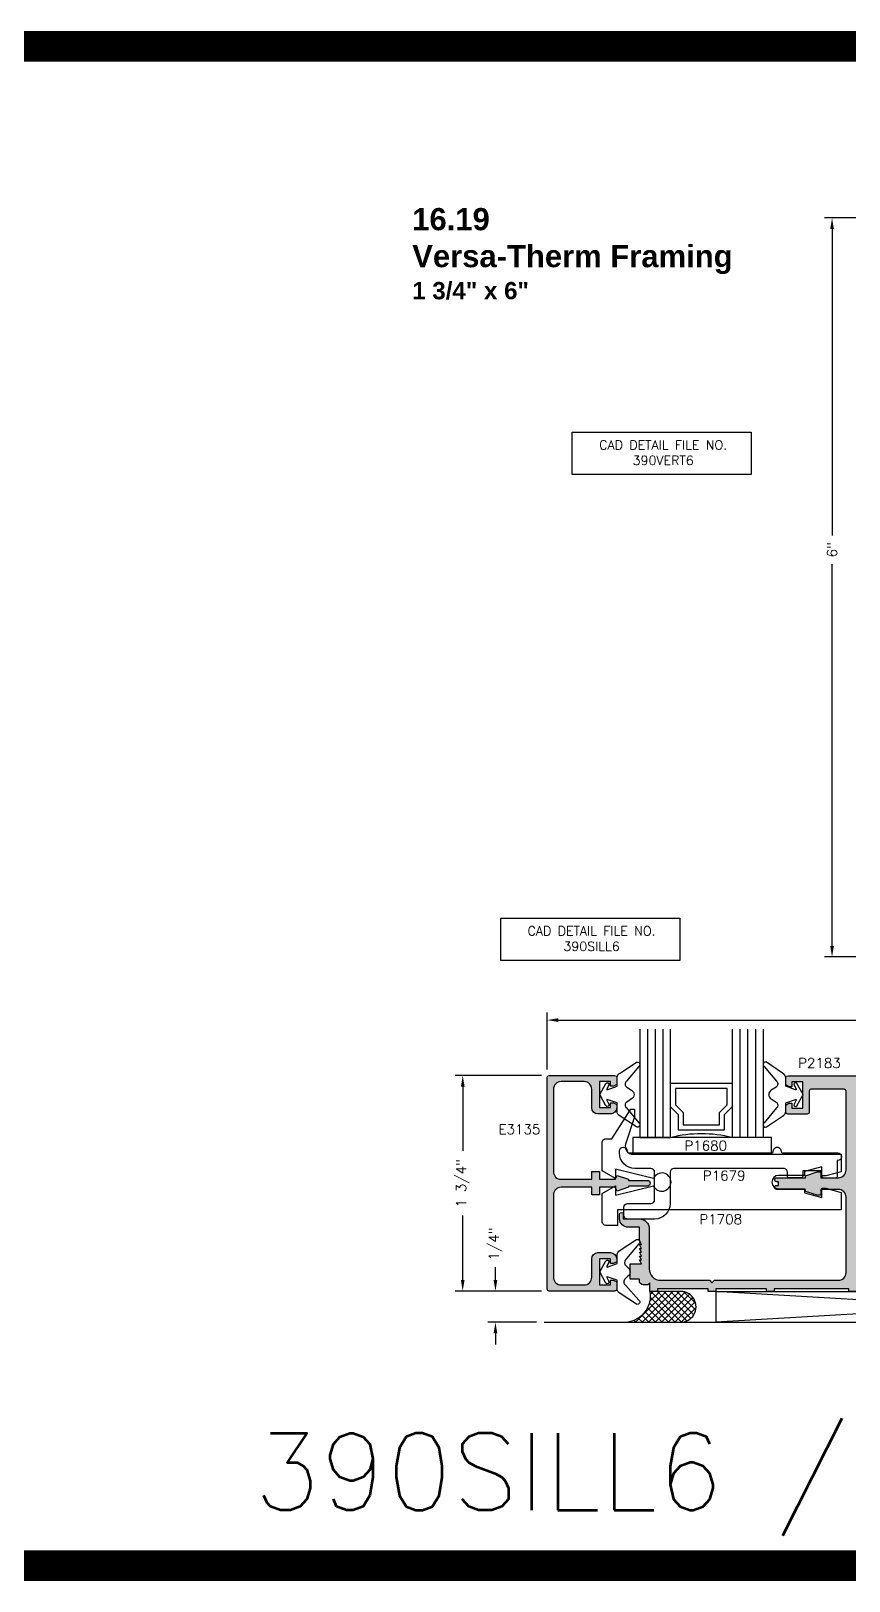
# Model space of a CAD drawing. Extents: x 0 to 139, y 0 to 39.
# Drawn here: x 83.59 to 90.22, y 14.5 to 27.08 of the extents above; entities that cross this region are included whole.
import ezdxf

# ---------------------------------------------------------------- set-up
doc = ezdxf.new("R2010")
doc.units = 0
doc.header["$MEASUREMENT"] = 0
doc.layers.get('DEFPOINTS').update_dxf_attribs({"linetype": 'CONTINUOUS'})
for name, color, linetype in [('R-ANNO-DIMS', 3, 'CONTINUOUS'), ('R-ANNO-TEXT', 6, 'CONTINUOUS'), ('R-DET1', 4, 'CONTINUOUS'), ('R-DET2', 2, 'CONTINUOUS'), ('R-DET3', 5, 'CONTINUOUS'), ('R-OTLN', 1, 'CONTINUOUS'), ('R-PAT1', 5, 'CONTINUOUS'), ('TITLE', 7, 'CONTINUOUS')]:
    doc.layers.add(name, color=color, linetype=linetype)
doc.styles.get("Standard").update_dxf_attribs({"font": 'simplex'})
doc.dimstyles.new('1X', dxfattribs={"dimtxt": 0.08, "dimasz": 0.09, "dimexe": 0.0625, "dimexo": 0.0625, "dimgap": 0.0625, "dimtad": 0, "dimdec": 5, "dimzin": 4, "dimtxsty": 'STANDARD', "dimcen": 0, "dimazin": 3, "dimtfac": 1, "dimtdec": 5, "dimtofl": 0, "dimtmove": 0, "dimatfit": 3, "dimtolj": 1, "dimtzin": 0})

# ---------------------------------------------------------------- blocks, each defined once
blk = doc.blocks.new('*D62')
at = {"layer": 'DEFPOINTS', "color": 0}
for p in [(93.76984885118493, 19.0561144800116), (87.77239611304392, 18.59182316405669), (93.76984885118493, 18.60423208819073)]:
    blk.add_point(p, dxfattribs=at)
at = {"layer": 'R-ANNO-DIMS', "color": 0}
for p, q in [((87.77239611304392, 18.65432316405669), (87.77239611304392, 19.1186144800116)), ((87.86239611304393, 19.0561144800116), (90.64803327549987, 19.0561144800116)), ((93.67984885118493, 19.0561144800116), (90.87969994216652, 19.0561144800116)), ((93.76984885118493, 18.66673208819073), (93.76984885118493, 19.1186144800116))]:
    blk.add_line(p, q, dxfattribs=at)
for points in [[(87.86239611304393, 19.0711144800116), (87.86239611304393, 19.0411144800116), (87.77239611304392, 19.0561144800116)], [(93.67984885118493, 19.0711144800116), (93.67984885118493, 19.0411144800116), (93.76984885118493, 19.0561144800116)]]:
    blk.add_solid(points, dxfattribs=at)
at = {"layer": 'R-ANNO-DIMS', "color": 0, "insert": (90.7638666088332, 19.0561144800116), "char_height": 0.08, "attachment_point": 5}
blk.add_mtext('\\A1;6"', dxfattribs=at)
blk = doc.blocks.new('*D63')
at = {"layer": 'DEFPOINTS', "color": 0}
for p in [(87.78739611304393, 16.85682316405669), (87.3520947356268, 16.60427684413499), (87.74645102171893, 16.60427684413499)]:
    blk.add_point(p, dxfattribs=at)
at = {"layer": 'R-ANNO-DIMS', "color": 0}
for p, q in [((87.3520947356268, 16.94682316405668), (87.3520947356268, 17.05060887834239)), ((87.72489611304393, 16.85682316405669), (87.2895947356268, 16.85682316405669)), ((87.68395102171893, 16.60427684413499), (87.2895947356268, 16.60427684413499)), ((87.3520947356268, 16.51427684413499), (87.3520947356268, 16.42427684413499))]:
    blk.add_line(p, q, dxfattribs=at)
for points in [[(87.3370947356268, 16.94682316405668), (87.36709473562681, 16.94682316405668), (87.3520947356268, 16.85682316405669)], [(87.3370947356268, 16.51427684413499), (87.36709473562681, 16.51427684413499), (87.3520947356268, 16.60427684413499)]]:
    blk.add_solid(points, dxfattribs=at)
at = {"layer": 'R-ANNO-DIMS', "color": 0, "insert": (87.3520947356268, 17.23882316405669), "char_height": 0.08, "attachment_point": 5, "rotation": 90}
blk.add_mtext('\\A1;1/4"', dxfattribs=at)
blk = doc.blocks.new('*D64')
at = {"layer": 'DEFPOINTS', "color": 0}
for p in [(87.78739611304393, 18.60682316405668), (87.08679261969776, 16.85682316405668), (87.78739611304395, 16.85682316405668)]:
    blk.add_point(p, dxfattribs=at)
at = {"layer": 'R-ANNO-DIMS', "color": 0}
for p, q in [((87.72489611304393, 18.60682316405668), (87.02429261969776, 18.60682316405668)), ((87.08679261969776, 18.51682316405668), (87.08679261969776, 17.99432316405668)), ((87.08679261969776, 16.94682316405668), (87.08679261969776, 17.46932316405668)), ((87.72489611304395, 16.85682316405668), (87.02429261969776, 16.85682316405668))]:
    blk.add_line(p, q, dxfattribs=at)
for points in [[(87.07179261969776, 18.51682316405668), (87.10179261969776, 18.51682316405668), (87.08679261969776, 18.60682316405668)], [(87.07179261969776, 16.94682316405668), (87.10179261969776, 16.94682316405668), (87.08679261969776, 16.85682316405668)]]:
    blk.add_solid(points, dxfattribs=at)
at = {"layer": 'R-ANNO-DIMS', "color": 0, "insert": (87.08679261969776, 17.73182316405669), "char_height": 0.08, "attachment_point": 5, "rotation": 90}
blk.add_mtext('\\A1;1 3/4"', dxfattribs=at)
blk = doc.blocks.new('*D60')
at = {"layer": 'DEFPOINTS', "color": 0}
for p in [(90.47708322430685, 25.56582290158072), (90.08248939795602, 19.56836825609071), (90.47708322430685, 19.56836825609071)]:
    blk.add_point(p, dxfattribs=at)
at = {"layer": 'R-ANNO-DIMS', "color": 0}
for p, q in [((90.41458322430685, 25.56582290158072), (90.01998939795602, 25.56582290158072)), ((90.08248939795602, 25.47582290158072), (90.08248939795602, 22.98839678358308)), ((90.08248939795602, 19.65836825609071), (90.08248939795602, 22.75673011691641)), ((90.41458322430685, 19.56836825609071), (90.01998939795602, 19.56836825609071))]:
    blk.add_line(p, q, dxfattribs=at)
for points in [[(90.06748939795602, 25.47582290158072), (90.09748939795602, 25.47582290158072), (90.08248939795602, 25.56582290158072)], [(90.06748939795602, 19.65836825609071), (90.09748939795602, 19.65836825609071), (90.08248939795602, 19.56836825609071)]]:
    blk.add_solid(points, dxfattribs=at)
at = {"layer": 'R-ANNO-DIMS', "color": 0, "insert": (90.08248939795602, 22.87256345024976), "char_height": 0.08, "attachment_point": 5, "rotation": 90}
blk.add_mtext('\\A1;6"', dxfattribs=at)

msp = doc.modelspace()

# ---------------------------------------------------------------- hatches: boundary and pattern name
at = {"layer": 'R-PAT1'}
h = msp.add_hatch(dxfattribs=at)
h.set_pattern_fill('DOTS', color=256, scale=0.3, style=0)
h.set_pattern_definition([(0, (86.11878769072355, 15.41254877452055), (0.009375, 0.01875), [0, -0.01875])])
edge = h.paths.add_edge_path()
edge.add_arc((88.07142821421125, 18.49485526522401), 0.06196790714734373, 359.9703191285352, 450.0296808714681)
edge.add_line((88.07139611304393, 18.55682316405669), (87.88439611304393, 18.55682316405669))
edge.add_arc((87.88453517554393, 18.49468410155668), 0.0621392181054644, 90.12822338664772, 179.8717766133424)
edge.add_line((87.82239611304392, 18.49482316405669), (87.82239611304392, 17.82582316405669))
edge.add_arc((87.88436401187661, 17.82579106288938), 0.06196790714735794, 179.9703191285451, 270.0296808714681)
edge.add_line((87.88439611304393, 17.76382316405669), (88.13339611304393, 17.76382316405669))
edge.add_line((88.13339611304393, 17.76382316405669), (88.13339611304393, 17.82632316405669))
edge.add_line((88.13339611304393, 17.82632316405669), (88.19739611304392, 17.82632316405669))
edge.add_line((88.19739611304392, 17.82632316405669), (88.19739611304392, 17.76382316405669))
edge.add_line((88.19739611304392, 17.76382316405669), (88.32239611304392, 17.76382316405669))
edge.add_line((88.32239611304392, 17.76382316405669), (88.33939611304393, 17.79482316405669))
edge.add_line((88.33939611304393, 17.79482316405669), (88.43139611304393, 17.76382316405669))
edge.add_line((88.43139611304393, 17.76382316405669), (88.43139611304393, 17.75482316405669))
edge.add_line((88.43139611304393, 17.75482316405669), (88.58439611304392, 17.75482316405669))
edge.add_arc((88.58452007137726, 17.73194712239002), 0.02287637751051585, -0.3104654173586141, 90.31046541735873, ccw=False)
edge.add_arc((88.58452007137726, 17.73169920572336), 0.02287637751052292, -90.31046541735873, 0.3104654173408221, ccw=False)
edge.add_line((88.58439611304392, 17.70882316405669), (88.43139611304393, 17.70882316405669))
edge.add_line((88.43139611304393, 17.70882316405669), (88.43139611304393, 17.69982316405669))
edge.add_line((88.43139611304393, 17.69982316405669), (88.33939611304393, 17.66882316405669))
edge.add_line((88.33939611304393, 17.66882316405669), (88.32239611304392, 17.69982316405669))
edge.add_line((88.32239611304392, 17.69982316405669), (88.19739611304392, 17.69982316405669))
edge.add_line((88.19739611304392, 17.69982316405669), (88.19739611304392, 17.63732316405669))
edge.add_line((88.19739611304392, 17.63732316405669), (88.13339611304393, 17.63732316405669))
edge.add_line((88.13339611304393, 17.63732316405669), (88.13339611304393, 17.69982316405669))
edge.add_line((88.13339611304393, 17.69982316405669), (87.88439611304393, 17.69982316405669))
edge.add_arc((87.88453517554393, 17.63768410155668), 0.0621392181054644, 90.12822338664772, 179.8717766133424)
edge.add_line((87.82239611304392, 17.63782316405669), (87.82239611304392, 16.96882316405669))
edge.add_arc((87.88436401187661, 16.96879106288938), 0.06196790714735794, 179.9703191285418, 270.0296808714681)
edge.add_line((87.88439611304393, 16.90682316405669), (88.07139611304393, 16.90682316405669))
edge.add_arc((88.07159805102843, 16.96862122607219), 0.06179839195174394, 269.8127748237359, 360.1872251762607)
edge.add_line((88.13339611304393, 16.96882316405669), (88.13339611304393, 17.11882316405669))
edge.add_arc((88.18358591886917, 17.11863335823145), 0.05019016472404399, 90.21667788290938, 179.7833221170947, ccw=False)
edge.add_line((88.18339611304393, 17.16882316405669), (88.28539611304393, 17.16882316405669))
edge.add_arc((88.2853779971019, 17.11880504811466), 0.050018119222712, 0.020751820712973768, 89.97924817928288, ccw=False)
edge.add_line((88.33539611304393, 17.11882316405669), (88.33539611304393, 17.09382316405669))
edge.add_line((88.33539611304393, 17.09382316405669), (88.31039611304392, 17.07982316405668))
edge.add_line((88.31039611304392, 17.07982316405668), (88.28539611304393, 17.07982316405668))
edge.add_line((88.28539611304393, 17.07982316405668), (88.28539611304393, 17.11832316405669))
edge.add_line((88.28539611304393, 17.11832316405669), (88.19739611304392, 17.11832316405669))
edge.add_line((88.19739611304392, 17.11832316405669), (88.19739611304392, 16.90632316405669))
edge.add_line((88.19739611304392, 16.90632316405669), (88.28539611304393, 16.90632316405669))
edge.add_line((88.28539611304393, 16.90632316405669), (88.28539611304393, 16.94482316405669))
edge.add_line((88.28539611304393, 16.94482316405669), (88.31039611304392, 16.94482316405669))
edge.add_line((88.31039611304392, 16.94482316405669), (88.33539611304393, 16.93082316405669))
edge.add_line((88.33539611304393, 16.93082316405669), (88.33539611304393, 16.87182316405669))
edge.add_arc((88.32037353239876, 16.87184574470185), 0.01502259761579357, 270.0861220001308, 359.91387799988274, ccw=False)
edge.add_line((88.32039611304393, 16.85682316405669), (87.78739611304393, 16.85682316405669))
edge.add_arc((87.78741869368908, 16.87184574470185), 0.01502259761579, 180.0861220001174, 269.91387799992333, ccw=False)
edge.add_line((87.77239611304392, 16.87182316405669), (87.77239611304392, 17.73182316405669))
edge.add_line((87.77239611304392, 17.73182316405669), (87.77239611304392, 18.59182316405669))
edge.add_arc((87.78741869368908, 18.59180058341153), 0.01502259761577936, 90.08612200007673, 179.9138779998691, ccw=False)
edge.add_line((87.78739611304393, 18.60682316405669), (88.32039611304393, 18.60682316405669))
edge.add_arc((88.32037353239876, 18.59180058341153), 0.01502259761578291, 0.08612200011731375, 89.9138779998691, ccw=False)
edge.add_line((88.33539611304393, 18.59182316405669), (88.33539611304393, 18.53282316405669))
edge.add_line((88.33539611304393, 18.53282316405669), (88.31039611304392, 18.51882316405669))
edge.add_line((88.31039611304392, 18.51882316405669), (88.28539611304393, 18.51882316405669))
edge.add_line((88.28539611304393, 18.51882316405669), (88.28539611304393, 18.55732316405669))
edge.add_line((88.28539611304393, 18.55732316405669), (88.19739611304392, 18.55732316405669))
edge.add_line((88.19739611304392, 18.55732316405669), (88.19739611304392, 18.34532316405669))
edge.add_line((88.19739611304392, 18.34532316405669), (88.28539611304393, 18.34532316405669))
edge.add_line((88.28539611304393, 18.34532316405669), (88.28539611304393, 18.38382316405669))
edge.add_line((88.28539611304393, 18.38382316405669), (88.31039611304392, 18.38382316405669))
edge.add_line((88.31039611304392, 18.38382316405669), (88.33539611304393, 18.36982316405669))
edge.add_line((88.33539611304393, 18.36982316405669), (88.33539611304393, 18.34482316405669))
edge.add_arc((88.28554803612086, 18.34467124097976), 0.04984830843217818, -90.1746210627366, 0.17462106273660538, ccw=False)
edge.add_line((88.28539611304393, 18.29482316405669), (88.18339611304393, 18.29482316405669))
edge.add_arc((88.18341422898595, 18.34484127999872), 0.05001811922271555, 180.0207518207171, 269.97924817928293, ccw=False)
edge.add_line((88.13339611304393, 18.34482316405669), (88.13339611304393, 18.49482316405669))
h = msp.add_hatch(dxfattribs=at)
h.set_pattern_fill('DOTS', color=256, scale=0.3, style=0)
h.set_pattern_definition([(0, (86.07644362898971, 15.41254877452055), (0.009375, 0.01875), [0, -0.01875])])
edge = h.paths.add_edge_path()
edge.add_line((89.07734885118494, 16.85423208819073), (89.07734885118494, 16.87623208819073))
edge.add_line((89.07734885118494, 16.87623208819073), (88.66634885118494, 16.87623208819073))
edge.add_line((88.66634885118494, 16.87623208819073), (88.66634885118494, 16.85423208819072))
edge.add_line((88.66634885118494, 16.85423208819073), (88.60434885118494, 16.85423208819073))
edge.add_line((88.60434885118494, 16.85423208819073), (88.60434885118494, 16.92323208819073))
edge.add_line((88.60434885118494, 16.92323208819072), (88.58934885118494, 16.90823208819073))
edge.add_line((88.58934885118494, 16.90823208819073), (88.55034885118494, 16.90823208819073))
edge.add_arc((88.55041838243493, 16.93930161944072), 0.03106960905272464, 180.1282233866437, 269.8717766133596, ccw=False)
edge.add_line((88.51934885118493, 16.93923208819073), (88.51934885118493, 16.95423208819073))
edge.add_line((88.51934885118493, 16.95423208819073), (88.44434885118493, 16.95423208819073))
edge.add_line((88.44434885118494, 16.95423208819073), (88.44434885118494, 17.07923208819073))
edge.add_line((88.44434885118494, 17.07923208819073), (88.53724885118494, 17.07923208819073))
edge.add_line((88.53724885118494, 17.07923208819073), (88.51934885118494, 17.11023208819073))
edge.add_line((88.51934885118493, 17.11023208819073), (88.53724885118493, 17.11023208819073))
edge.add_line((88.53724885118494, 17.11023208819073), (88.51934885118494, 17.14123208819073))
edge.add_line((88.51934885118493, 17.14123208819073), (88.53724885118493, 17.14123208819073))
edge.add_line((88.53724885118494, 17.14123208819073), (88.51934885118494, 17.17223208819073))
edge.add_line((88.51934885118493, 17.17223208819073), (88.53724885118493, 17.17223208819073))
edge.add_line((88.53724885118494, 17.17223208819073), (88.51934885118494, 17.20323208819072))
edge.add_line((88.51934885118493, 17.20323208819072), (88.53724885118493, 17.20323208819072))
edge.add_line((88.53724885118494, 17.20323208819072), (88.51934885118494, 17.23423208819072))
edge.add_line((88.51934885118493, 17.23423208819072), (88.53724885118493, 17.23423208819072))
edge.add_line((88.53724885118494, 17.23423208819072), (88.51934885118494, 17.26523208819072))
edge.add_line((88.51934885118493, 17.26523208819073), (88.51934885118493, 17.37523208819073))
edge.add_line((88.51934885118493, 17.37523208819073), (88.42734885118493, 17.37523208819073))
edge.add_arc((88.42729175898636, 17.44317499599214), 0.06794293178860612, 179.9518545591032, 270.0481454408983, ccw=False)
edge.add_line((88.35934885118493, 17.44323208819073), (88.35934885118493, 17.48023208819072))
edge.add_arc((88.37434885118493, 17.48023208819072), 0.01500000000000057, 0, 180, ccw=False)
edge.add_line((88.38934885118493, 17.48023208819072), (88.38934885118493, 17.44323208819073))
edge.add_line((88.38934885118493, 17.44323208819073), (88.51934885118493, 17.44323208819073))
edge.add_arc((88.5194560801006, 17.36333931710639), 0.07989284304350938, -0.07690008165559448, 90.0769000816556, ccw=False)
edge.add_line((88.59934885118493, 17.36323208819073), (88.59934885118493, 17.03723208819073))
edge.add_arc((88.69255744493493, 17.03744068194073), 0.09320882715818996, 180.1282233866513, 269.8717766133487)
edge.add_line((88.69234885118493, 16.94423208819072), (89.08834885118493, 16.94423208819072))
edge.add_line((89.08834885118493, 16.94423208819072), (89.10834885118493, 16.92423208819072))
edge.add_line((89.10834885118494, 16.92423208819073), (89.12834885118494, 16.94423208819073))
edge.add_line((89.12834885118494, 16.94423208819072), (90.13334885118493, 16.94423208819072))
edge.add_arc((90.13335670559107, 17.0072242337846), 0.06299214608354703, 269.9928558661525, 360.0071441338475)
edge.add_line((90.19634885118494, 17.00723208819073), (90.19634885118494, 17.61923208819073))
edge.add_arc((90.13352671378036, 17.61940995078614), 0.0628223891871608, 359.8377841117325, 450.1622158882658)
edge.add_line((90.13334885118493, 17.68223208819073), (89.99184885118494, 17.68223208819073))
edge.add_line((89.99184885118494, 17.68223208819073), (89.99184885118494, 17.63523208819073))
edge.add_line((89.99184885118494, 17.63523208819073), (89.96084885118493, 17.63523208819073))
edge.add_line((89.96084885118493, 17.63523208819073), (89.86684885118494, 17.66623208819072))
edge.add_line((89.86684885118494, 17.66623208819072), (89.86684885118494, 17.68223208819072))
edge.add_line((89.86684885118494, 17.68223208819073), (89.63334885118495, 17.68223208819073))
edge.add_arc((89.6333958208819, 17.6982790578877), 0.01604703843729277, 180.1677050413187, 269.8322949586876, ccw=False)
edge.add_arc((89.63339582088192, 17.69818511849375), 0.01604703843729589, 90.16770504132342, 179.8322949586702, ccw=False)
edge.add_line((89.63334885118493, 17.71423208819073), (89.64834885118493, 17.71423208819073))
edge.add_line((89.64834885118493, 17.71423208819073), (89.64834885118493, 17.74423208819073))
edge.add_line((89.64834885118493, 17.74423208819073), (89.63334885118493, 17.74423208819073))
edge.add_arc((89.6333958208819, 17.76027905788769), 0.01604703843729099, 180.1677050413124, 269.832294958694, ccw=False)
edge.add_arc((89.6333958208819, 17.76018511849376), 0.01604703843729055, 90.16770504130449, 179.8322949586892, ccw=False)
edge.add_line((89.63334885118493, 17.77623208819072), (89.86684885118494, 17.77623208819072))
edge.add_line((89.86684885118494, 17.77623208819072), (89.86684885118494, 17.79223208819072))
edge.add_line((89.86684885118494, 17.79223208819073), (89.96084885118493, 17.82323208819073))
edge.add_line((89.96084885118493, 17.82323208819073), (89.99184885118494, 17.82323208819073))
edge.add_line((89.99184885118494, 17.82323208819073), (89.99184885118494, 17.77623208819073))
edge.add_line((89.99184885118494, 17.77623208819072), (90.13334885118495, 17.77623208819072))
edge.add_arc((90.13335670559107, 17.8392242337846), 0.06299214608354836, 269.9928558661537, 360.007144133848)
edge.add_line((90.19634885118494, 17.83923208819073), (90.19634885118494, 18.48023208819072))
edge.add_arc((90.18132627053977, 18.48020950754557), 0.01502259761578824, 0.0861220001173086, 89.91387799988946)
edge.add_line((90.18134885118494, 18.49523208819073), (89.91034885118493, 18.49523208819073))
edge.add_arc((89.9103714318301, 18.48020950754557), 0.01502259761578824, 90.08612200011731, 179.9138779998827)
edge.add_line((89.89534885118493, 18.48023208819072), (89.89534885118493, 18.30723208819072))
edge.add_arc((89.88032627053977, 18.30725466883589), 0.01502259761579001, 270.08612200011726, 359.91387799988274, ccw=False)
edge.add_line((89.88034885118493, 18.29223208819073), (89.72234885118493, 18.29223208819073))
edge.add_arc((89.7223714318301, 18.30725466883589), 0.01502259761579002, 180.0861220001173, 269.9138779998759, ccw=False)
edge.add_line((89.70734885118493, 18.30723208819073), (89.70734885118493, 18.36633208819073))
edge.add_line((89.70734885118493, 18.36633208819072), (89.73234885118494, 18.38073208819073))
edge.add_line((89.73234885118494, 18.38073208819073), (89.75734885118494, 18.38073208819073))
edge.add_line((89.75734885118493, 18.38073208819073), (89.75734885118493, 18.34223208819073))
edge.add_line((89.75734885118493, 18.34223208819073), (89.84534885118494, 18.34223208819073))
edge.add_line((89.84534885118494, 18.34223208819073), (89.84534885118494, 18.55423208819073))
edge.add_line((89.84534885118494, 18.55423208819073), (89.75734885118494, 18.55423208819073))
edge.add_line((89.75734885118493, 18.55423208819073), (89.75734885118493, 18.51573208819073))
edge.add_line((89.75734885118493, 18.51573208819072), (89.73234885118494, 18.51573208819072))
edge.add_line((89.73234885118494, 18.51573208819072), (89.70734885118493, 18.53023208819072))
edge.add_line((89.70734885118493, 18.53023208819073), (89.70734885118493, 18.58923208819073))
edge.add_arc((89.7223714318301, 18.58920950754556), 0.01502259761578824, 90.08612200011731, 179.9138779998827, ccw=False)
edge.add_line((89.72234885118493, 18.60423208819073), (93.76984885118493, 18.60423208819073))
edge.add_line((93.76984885118493, 18.60423208819073), (93.76984885118493, 16.85423208819073))
edge.add_line((93.76984885118493, 16.85423208819073), (93.70184885118493, 16.85423208819073))
edge.add_line((93.70184885118493, 16.85423208819073), (93.70184885118493, 16.87623208819073))
edge.add_line((93.70184885118493, 16.87623208819073), (93.45484885118493, 16.87623208819073))
edge.add_line((93.45484885118493, 16.87623208819073), (93.45484885118493, 16.85423208819072))
edge.add_line((93.45484885118493, 16.85423208819073), (93.39484885118493, 16.85423208819073))
edge.add_line((93.39484885118493, 16.85423208819073), (93.39484885118493, 16.94423208819073))
edge.add_line((93.39484885118493, 16.94423208819072), (93.68684885118493, 16.94423208819072))
edge.add_line((93.68684885118493, 16.94423208819072), (93.68684885118493, 18.52123208819072))
edge.add_line((93.68684885118493, 18.52123208819072), (93.17574885118493, 18.52123208819072))
edge.add_arc((93.17583831246439, 18.50615023633888), 0.01508211717902021, 90.33985837267267, 197.4317714157017)
edge.add_arc((93.0200515108398, 18.45520054974287), 0.1488257223040172, -44.58379574902551, 18.178955547687792, ccw=False)
edge.add_arc((93.11520450729354, 18.36154641699917), 0.01531500904381074, 270.54002045963193, 315.0794017481255, ccw=False)
edge.add_line((93.11534885118493, 18.34623208819072), (93.10084885118494, 18.34623208819072))
edge.add_arc((93.10090314463977, 18.37749015251462), 0.03125811147615732, 136.182608279936, 269.9004806357495, ccw=False)
edge.add_arc((93.01989885118493, 18.45522256959116), 0.08100953402984638, 316.1801184852711, 583.8198815147289)
edge.add_arc((92.93889423257438, 18.37749009304661), 0.03125838726622469, -89.71658710764001, 43.817057722353184, ccw=False)
edge.add_line((92.93904885118494, 18.34623208819072), (92.92434885118494, 18.34623208819072))
edge.add_arc((92.92449319507634, 18.36154641699916), 0.01531500904380709, 224.9205982518697, 269.4599795403746, ccw=False)
edge.add_arc((93.02029686233038, 18.45535319219702), 0.1493966990424264, 161.9545166721651, 224.4503235291727, ccw=False)
edge.add_arc((92.86401900944674, 18.50626659060489), 0.0149655273385556, 341.9601420832004, 449.8857503149491)
edge.add_line((92.86404885118493, 18.52123208819073), (91.11324885118493, 18.52123208819073))
edge.add_arc((91.11333831246439, 18.50615023633888), 0.01508211717902153, 90.33985837266589, 197.4317714156949)
edge.add_arc((90.9575515108398, 18.45520054974286), 0.1488257223040179, -44.58379574902392, 18.178955547688588, ccw=False)
edge.add_arc((91.05270450729354, 18.36154641699916), 0.01531500904380697, 270.5400204596254, 315.0794017481303, ccw=False)
edge.add_line((91.05284885118493, 18.34623208819072), (91.03834885118494, 18.34623208819072))
edge.add_arc((91.03840314463977, 18.37749015251462), 0.03125811147615732, 136.182608279936, 269.90048063574625, ccw=False)
edge.add_arc((90.95739885118493, 18.45522256959116), 0.08100953402984638, 316.1801184852711, 583.8198815147289)
edge.add_arc((90.8763945577301, 18.37749015251462), 0.03125811147615692, -89.90048063574949, 43.81739172006388, ccw=False)
edge.add_line((90.87644885118493, 18.34623208819072), (90.86184885118493, 18.34623208819072))
edge.add_arc((90.86199319507634, 18.36154641699916), 0.01531500904380353, 224.9205982518627, 269.45997954037784, ccw=False)
edge.add_arc((90.95779686233038, 18.45535319219702), 0.1493966990424242, 161.954516672164, 224.4503235291724, ccw=False)
edge.add_arc((90.80151900944674, 18.50626659060489), 0.01496552733855489, 341.9601420831978, 449.8857503149457)
edge.add_line((90.80154885118493, 18.52123208819073), (90.29434885118494, 18.52123208819073))
edge.add_arc((90.2943714318301, 18.50620950754556), 0.01502259761578646, 90.08612200011054, 179.9138779998895)
edge.add_line((90.27934885118493, 18.50623208819073), (90.27934885118493, 16.85423208819073))
edge.add_line((90.27934885118493, 16.85423208819073), (90.21734885118494, 16.85423208819073))
edge.add_line((90.21734885118494, 16.85423208819073), (90.21734885118494, 16.87623208819073))
edge.add_line((90.21734885118494, 16.87623208819073), (89.61334885118494, 16.87623208819073))
edge.add_line((89.61334885118494, 16.87623208819073), (89.61334885118494, 16.85423208819072))
edge.add_line((89.61334885118494, 16.85423208819073), (89.55134885118494, 16.85423208819073))
edge.add_line((89.55134885118494, 16.85423208819073), (89.55134885118494, 16.87623208819073))
edge.add_line((89.55134885118494, 16.87623208819073), (89.13934885118495, 16.87623208819073))
edge.add_line((89.13934885118493, 16.87623208819073), (89.13934885118493, 16.85423208819072))
edge.add_line((89.13934885118493, 16.85423208819073), (89.07734885118494, 16.85423208819073))
h = msp.add_hatch(dxfattribs=at)
h.set_pattern_fill('ANSI37', color=256, scale=0.3, style=0)
h.set_pattern_definition([(45, (86.07644362898971, 15.41254877452055), (-0.02651650429449553, 0.02651650429449553), []), (135, (86.07644362898971, 15.41254877452055), (-0.02651650429449553, -0.02651650429449553), [])])
h.paths.add_polyline_path([(88.85769354593505, 16.60427684413499, 0.9867083493600021), (88.85434885118494, 16.85423208819073), (88.60434885118494, 16.85423208819073, -0.4190737917703261), (88.42575030239331, 16.60427684413499)])

# ---------------------------------------------------------------- linework, layer by layer
at = {"layer": 'R-ANNO-TEXT'}
for points in [[(87.97573267245178, 23.82658048098182), (89.427212615447, 23.82658048098182), (89.427212615447, 23.48451764147788), (87.97573267245178, 23.48451764147788)], [(87.39503449262718, 19.88252786506557), (88.84651443562241, 19.88252786506557), (88.84651443562241, 19.54046502556163), (87.39503449262718, 19.54046502556163)]]:
    msp.add_lwpolyline(points, close=True, dxfattribs=at)
at = {"layer": 'R-DET1'}
msp.add_lwpolyline([(88.13339611304393, 18.49482316405669, 0.4145170492627818), (88.07139611304393, 18.55682316405669), (87.88439611304393, 18.55682316405669, 0.4129032258064542), (87.82239611304392, 18.49482316405669), (87.82239611304392, 17.82582316405669, 0.4145170492627589), (87.88439611304393, 17.76382316405669), (88.13339611304393, 17.76382316405669), (88.13339611304393, 17.82632316405669), (88.19739611304392, 17.82632316405669), (88.19739611304392, 17.76382316405669), (88.32239611304392, 17.76382316405669), (88.33939611304393, 17.79482316405669), (88.43139611304393, 17.76382316405669), (88.43139611304393, 17.75482316405669), (88.58439611304392, 17.75482316405669, -0.4173913043479035), (88.60739611304393, 17.73182316405669, -0.417391304347783), (88.58439611304392, 17.70882316405669), (88.43139611304393, 17.70882316405669), (88.43139611304393, 17.69982316405669), (88.33939611304393, 17.66882316405669), (88.32239611304392, 17.69982316405669), (88.19739611304392, 17.69982316405669), (88.19739611304392, 17.63732316405669), (88.13339611304393, 17.63732316405669), (88.13339611304393, 17.69982316405669), (87.88439611304393, 17.69982316405669, 0.4129032258064458), (87.82239611304392, 17.63782316405669), (87.82239611304392, 16.96882316405669, 0.4145170492627758), (87.88439611304393, 16.90682316405669), (88.07139611304393, 16.90682316405669, 0.4161290322580735), (88.13339611304393, 16.96882316405669), (88.13339611304393, 17.11882316405669, -0.4120000000000074), (88.18339611304393, 17.16882316405669), (88.28539611304393, 17.16882316405669, -0.4140014137019815), (88.33539611304393, 17.11882316405669), (88.33539611304393, 17.09382316405669), (88.31039611304392, 17.07982316405668), (88.28539611304393, 17.07982316405668), (88.28539611304393, 17.11832316405669), (88.19739611304392, 17.11832316405669), (88.19739611304392, 16.90632316405669), (88.28539611304393, 16.90632316405669), (88.28539611304393, 16.94482316405669), (88.31039611304392, 16.94482316405669), (88.33539611304393, 16.93082316405669), (88.33539611304393, 16.87182316405669, -0.4133333333333261), (88.32039611304393, 16.85682316405669), (87.78739611304393, 16.85682316405669, -0.4133333333333781), (87.77239611304392, 16.87182316405669), (87.77239611304392, 17.73182316405669), (87.77239611304392, 18.59182316405669, -0.4133333333333608), (87.78739611304393, 18.60682316405669), (88.32039611304393, 18.60682316405669, -0.4133333333334039), (88.33539611304393, 18.59182316405669), (88.33539611304393, 18.53282316405669), (88.31039611304392, 18.51882316405669), (88.28539611304393, 18.51882316405669), (88.28539611304393, 18.55732316405669), (88.19739611304392, 18.55732316405669), (88.19739611304392, 18.34532316405669), (88.28539611304393, 18.34532316405669), (88.28539611304393, 18.38382316405669), (88.31039611304392, 18.38382316405669), (88.33539611304393, 18.36982316405669), (88.33539611304393, 18.34482316405669, -0.4160000000000056), (88.28539611304393, 18.29482316405669), (88.18339611304393, 18.29482316405669, -0.4140014137019685), (88.13339611304393, 18.34482316405669), (88.13339611304393, 18.49482316405669)], format="xyb", close=True, dxfattribs=at)
at = {"layer": 'R-DET2', "color": 2}
for points in [[(88.52273315526696, 18.98314711457547), (88.52273315526689, 18.10251138273897), (88.77273315526689, 18.10251138273897), (88.77273315526695, 18.98314711457547)], [(88.58523315526696, 18.98314711457547), (88.58523315526689, 18.10251138273897)], [(88.64773315526695, 18.98314711457547), (88.64773315526689, 18.10251138273897)], [(88.71023315526695, 18.98314711457547), (88.71023315526689, 18.10251138273897)], [(89.52273315526696, 18.98314711457547), (89.52273315526689, 18.10251138273897), (89.27273315526689, 18.10251138273897)], [(89.33523315526695, 18.98314711457547), (89.33523315526689, 18.10251138273897)], [(89.39773315526695, 18.98314711457547), (89.39773315526689, 18.10251138273897)], [(89.46023315526695, 18.98314711457547), (89.46023315526689, 18.10251138273897)], [(89.27273315526689, 18.54051138273897), (88.77273315526689, 18.54051138273897)], [(88.77273315526689, 18.35251138273897), (88.8347331552669, 18.29051138273897), (88.8347331552669, 18.16551138273897), (89.21073315526688, 18.16551138273897), (89.21073315526688, 18.29051138273897), (89.27273315526689, 18.35251138273897)]]:
    msp.add_lwpolyline(points, dxfattribs=at)
msp.add_lwpolyline([(89.27273315526695, 18.98314711457547), (89.27273315526689, 18.1025113827389, 0.1233101835078811), (88.7727331552669, 18.1025113827389)], format="xyb", dxfattribs=at)
at = {"layer": 'R-DET2'}
for points in [[(88.45671155471989, 18.41584546248338), (88.41680593917106, 18.39056067954159, 0.5243426933461728), (88.41490123138975, 18.34316175571553), (88.51507528534033, 18.22251949030533, -0.8969301051134209), (88.49526520159786, 18.18920990701129), (88.36478818975077, 18.27616686018771, -0.2937431915424134), (88.33846427328832, 18.31710832942977), (88.33846427328832, 18.38335442707942), (88.25916207623989, 18.41182598472243, 0.8013518808126918), (88.25568681911192, 18.40633619429478), (88.27150239182451, 18.37337093130411, -0.9670674050987308), (88.24836719292905, 18.36130267837096), (88.19749611304393, 18.45133916715649), (88.24836719292905, 18.54137565594202, -0.9670674050987308), (88.27150239182451, 18.52930740300887), (88.25568681911192, 18.4963421400182, 0.8013518808126918), (88.25916207623989, 18.49085234959055), (88.33846427328832, 18.51932390723358), (88.33846427328832, 18.58557000488322, -0.2937431915424192), (88.36478818975077, 18.62651147412528), (88.49526520159789, 18.71346842730171, -0.8969301051134209), (88.51507528534033, 18.68015884400766), (88.41490123138975, 18.55951657859747, 0.5243426933461728), (88.41680593917106, 18.51211765477139), (88.45671155471989, 18.48683287182961, -0.5502212829186363)], [(89.58898319534818, 18.41584546248338), (89.62888881089701, 18.39056067954159, -0.5243426933461728), (89.63079351867832, 18.34316175571553), (89.53061946472774, 18.22251949030533, 0.8969301051134209), (89.5504295484702, 18.18920990701129), (89.6809065603173, 18.27616686018771, 0.2937431915424134), (89.70723047677974, 18.31710832942977), (89.70723047677974, 18.38335442707942), (89.78653267382818, 18.41182598472243, -0.8013518808126918), (89.79000793095615, 18.40633619429478), (89.77419235824355, 18.37337093130411, 0.9670674050987308), (89.79732755713901, 18.36130267837096), (89.84819863702414, 18.45133916715649), (89.79732755713901, 18.54137565594202, 0.9670674050987308), (89.77419235824355, 18.52930740300887), (89.79000793095615, 18.4963421400182, -0.8013518808126918), (89.78653267382818, 18.49085234959055), (89.70723047677974, 18.51932390723358), (89.70723047677974, 18.58557000488322, 0.2937431915424192), (89.6809065603173, 18.62651147412528), (89.55042954847018, 18.71346842730171, 0.8969301051134209), (89.53061946472774, 18.68015884400766), (89.63079351867832, 18.55951657859747, -0.5243426933461728), (89.62888881089701, 18.51211765477139), (89.58898319534818, 18.48683287182961, 0.5502212829186363)], [(88.42481945946415, 16.97684546248338), (88.39899287074272, 16.95156067954159, 0.478109905560966), (88.41048914315192, 16.90232117940983), (88.51507528534033, 16.78351949030533, -0.8969301051134209), (88.49526520159786, 16.75020990701129), (88.36478818975077, 16.83716686018771, -0.2937431915424134), (88.33846427328832, 16.87810832942977), (88.33846427328832, 16.94435442707942), (88.25916207623989, 16.97282598472243, 0.8013518808126918), (88.25568681911192, 16.96733619429478), (88.27150239182451, 16.93437093130411, -0.9670674050987308), (88.24836719292905, 16.92230267837096), (88.19749611304393, 17.01233916715649), (88.24836719292905, 17.10237565594202, -0.9670674050987308), (88.27150239182451, 17.09030740300887), (88.25568681911192, 17.0573421400182, 0.8013518808126918), (88.25916207623989, 17.05185234959055), (88.33846427328832, 17.08032390723358), (88.33846427328832, 17.14657000488322, -0.2937431915424192), (88.36478818975077, 17.18751147412528), (88.49526520159789, 17.27446842730171, -0.8969301051134209), (88.51507528534033, 17.24115884400766), (88.41490123138975, 17.12051657859747, 0.3229512934582362), (88.40194845551966, 17.07214900110143), (88.42481945946415, 17.04783287182961, -0.5502212829186363)]]:
    msp.add_lwpolyline(points, format="xyb", close=True, dxfattribs=at)
at = {"layer": 'R-DET2', "color": 2}
msp.add_lwpolyline([(88.81273315526691, 18.36907992523387), (88.8747331552669, 18.30707992523387), (88.8747331552669, 18.20551138273897), (89.17073315526689, 18.20551138273897), (89.17073315526689, 18.30707992523387), (89.2327331552669, 18.36907992523387), (89.2327331552669, 18.50051138273897), (88.81273315526691, 18.50051138273897)], close=True, dxfattribs=at)
at = {"layer": 'R-DET2'}
msp.add_lwpolyline([(88.43490678781339, 17.97750758273897), (89.5909069878134, 17.97751138273897, 0.4190592536939169), (89.60590491626297, 17.99275918304306, -1.016657082081615), (89.66839641936382, 17.99275918304306, 0.4200966666555091), (89.68344736696464, 17.97751138273897), (90.1289155878136, 17.97751131863551, -0.9982642609421113), (90.1290232878134, 17.91551158273897), (90.12491568781338, 17.91551138273897), (90.1249161878134, 17.78951878273897, -0.4142178397064413), (90.10991628781339, 17.77451898273897), (90.01491498781338, 17.77451888273897, -0.4142258950769132), (89.99991568781338, 17.78951878273897), (89.99991568781338, 17.83152298273897), (89.84491628781339, 17.83152298273897), (89.84491628781339, 17.78938892000203, -0.4168297993241967), (89.8299168878134, 17.77452278273897), (89.73491563781339, 17.77452269273897, -0.4142256380738358), (89.7199162378134, 17.78952268273897), (89.7199162378134, 17.82151178273897, 0.4142147906329393), (89.6889161078134, 17.85251178273896), (88.79940878781339, 17.85250858273897, 0.4142133446356889), (88.76840878781339, 17.82150838273897), (88.76840868781339, 17.56652298273897, -0.4142084120017407), (88.6434107878134, 17.44152298273897), (88.42440878781339, 17.44151898273897, -0.4142242616115314), (88.39340878781339, 17.47251898273897), (88.39340878781339, 17.53551898273896, -0.4142135623730865), (88.42440878781339, 17.56651898273897), (88.6124087878134, 17.56652298273897, 0.4142010988867767), (88.64340878781339, 17.59752298273897), (88.64340878781339, 17.82150788273897, 0.4142116727467905), (88.6124087878134, 17.85250808273896), (88.48240578781339, 17.85250808273896, -0.4142135623730958), (88.35740578781339, 17.97750808273896), (88.35740578781339, 17.99327278273897, -1), (88.41990578781339, 17.99327278273897, 0.3997399333216621), (88.43490678781339, 17.97750758273897)], format="xyb", dxfattribs=at)
msp.add_lwpolyline([(88.4659069878134, 17.97751138273897), (89.5909069878134, 17.97751138273897), (89.5909069878134, 18.10251138273897), (88.4659069878134, 18.10251138273897)], close=True, dxfattribs=at)
at = {"layer": 'R-DET3'}
msp.add_lwpolyline([(88.24905671013617, 17.39012735529617, -0.4142135623730949), (88.21805671013928, 17.42112735529307), (88.21805671013928, 17.64919617592859), (88.32705671012837, 17.71212735526397), (88.32705671012837, 17.63612735527158), (88.63397587579023, 17.71212735526397, 4.89933911405033), (88.63397587579023, 17.77012735525818), (88.32705671012837, 17.84612735525058), (88.32705671012837, 17.77012735525818), (88.21805671013928, 17.83305853459355), (88.21805671013928, 18.06112735522908, -0.4142135623731005), (88.24905671013617, 18.09212735522598), (88.29673518424586, 18.09212735522597), (88.44905671011618, 18.33412735520178), (88.47905671011318, 18.33412735520177), (88.47905671011318, 18.27212735520797), (88.40826937690203, 18.04919342701066, 0.5074167405912553), (88.46831506705665, 17.96712735523847), (90.15605670994547, 17.96712735523847), (90.15605670994547, 17.82462100430661), (90.03105670995798, 17.79112735525607), (90.00005670996107, 17.79112735525607), (90.00005670996107, 17.86612735524857), (89.86005670997508, 17.82861446831197), (89.86005670997508, 17.79512735525568), (89.64805670999628, 17.79512735525568, 0.9999999999999999), (89.64805670999628, 17.68712735526648), (89.86005670997508, 17.68712735526648), (89.86005670997508, 17.65364024221018), (90.00005670996107, 17.61612735527358), (90.00005670996107, 17.69112735526608), (90.03105670995798, 17.69112735526608), (90.15605670994547, 17.65763370621553), (90.15605670994547, 17.51512735528367), (88.34305671012677, 17.51512735528367), (88.34305671012677, 17.39012735529617)], format="xyb", close=True, dxfattribs=at)
msp.add_lwpolyline([(89.13934885118493, 16.60427684413499), (93.39484885118493, 16.60427684413499), (89.13934885118493, 16.85423208819073), (93.39484885118493, 16.85423208819073)], close=True, dxfattribs=at)
for points in [[(89.13934885118493, 16.85423208819073), (89.13934885118493, 16.60427684413499)], [(87.74645102171893, 16.60427684413499), (93.94844739997656, 16.60427684413499)]]:
    msp.add_lwpolyline(points, dxfattribs=at)
at = {"layer": 'R-OTLN'}
msp.add_lwpolyline([(90.27934885118493, 16.85423208819073), (90.21734885118494, 16.85423208819073), (90.21734885118494, 16.87623208819073), (89.61334885118494, 16.87623208819073), (89.61334885118494, 16.85423208819073), (89.55134885118494, 16.85423208819073), (89.55134885118494, 16.87623208819073), (89.13934885118493, 16.87623208819073), (89.13934885118493, 16.85423208819073), (89.07734885118494, 16.85423208819073), (89.07734885118494, 16.87623208819073), (88.66634885118494, 16.87623208819073), (88.66634885118494, 16.85423208819073), (88.60434885118494, 16.85423208819073), (88.60434885118494, 16.92323208819072), (88.58934885118494, 16.90823208819073), (88.55034885118494, 16.90823208819073, -0.4129032258065374), (88.51934885118493, 16.93923208819073), (88.51934885118493, 16.95423208819073), (88.44434885118494, 16.95423208819073), (88.44434885118494, 17.07923208819073), (88.53724885118494, 17.07923208819073), (88.51934885118493, 17.11023208819073), (88.53724885118494, 17.11023208819073), (88.51934885118493, 17.14123208819073), (88.53724885118494, 17.14123208819073), (88.51934885118493, 17.17223208819073), (88.53724885118494, 17.17223208819073), (88.51934885118493, 17.20323208819072), (88.53724885118494, 17.20323208819072), (88.51934885118493, 17.23423208819072), (88.53724885118494, 17.23423208819072), (88.51934885118493, 17.26523208819073), (88.51934885118493, 17.37523208819073), (88.42734885118493, 17.37523208819073, -0.4147058823529455), (88.35934885118493, 17.44323208819073), (88.35934885118493, 17.48023208819072, -0.9999999999999999), (88.38934885118493, 17.48023208819072), (88.38934885118493, 17.44323208819073), (88.51934885118493, 17.44323208819073, -0.4149999999999939), (88.59934885118493, 17.36323208819073), (88.59934885118493, 17.03723208819073, 0.4129032258064431), (88.69234885118493, 16.94423208819072), (89.08834885118493, 16.94423208819072), (89.10834885118494, 16.92423208819073), (89.12834885118494, 16.94423208819072), (90.13334885118493, 16.94423208819072, 0.4142866051841279), (90.19634885118494, 17.00723208819073), (90.19634885118494, 17.61923208819073, 0.4158730158729909), (90.13334885118493, 17.68223208819073), (89.99184885118494, 17.68223208819073), (89.99184885118494, 17.63523208819073), (89.96084885118493, 17.63523208819073), (89.86684885118494, 17.66623208819072), (89.86684885118494, 17.68223208819073), (89.63334885118493, 17.68223208819073, -0.4124999999999712), (89.61734885118493, 17.69823208819073, -0.4124999999998583), (89.63334885118493, 17.71423208819073), (89.64834885118493, 17.71423208819073), (89.64834885118493, 17.74423208819073), (89.63334885118493, 17.74423208819073, -0.4125000000000358), (89.61734885118493, 17.76023208819073, -0.412500000000052), (89.63334885118493, 17.77623208819072), (89.86684885118494, 17.77623208819072), (89.86684885118494, 17.79223208819073), (89.96084885118493, 17.82323208819073), (89.99184885118494, 17.82323208819073), (89.99184885118494, 17.77623208819072), (90.13334885118493, 17.77623208819072, 0.4142866051841237), (90.19634885118494, 17.83923208819073), (90.19634885118494, 18.48023208819072, 0.4133333333333521), (90.18134885118494, 18.49523208819073), (89.91034885118493, 18.49523208819073, 0.4133333333333175), (89.89534885118493, 18.48023208819072), (89.89534885118493, 18.30723208819073, -0.4133333333333178), (89.88034885118493, 18.29223208819073), (89.72234885118493, 18.29223208819073, -0.4133333333332828), (89.70734885118493, 18.30723208819073), (89.70734885118493, 18.36633208819072), (89.73234885118494, 18.38073208819073), (89.75734885118493, 18.38073208819073), (89.75734885118493, 18.34223208819073), (89.84534885118494, 18.34223208819073), (89.84534885118494, 18.55423208819073), (89.75734885118493, 18.55423208819073), (89.75734885118493, 18.51573208819072), (89.73234885118494, 18.51573208819072), (89.70734885118493, 18.53023208819073), (89.70734885118493, 18.58923208819073, -0.4133333333333175), (89.72234885118493, 18.60423208819073), (93.76984885118493, 18.60423208819073)], format="xyb", dxfattribs=at)
at = {"layer": 'R-PAT1'}
msp.add_lwpolyline([(88.85100415643484, 16.60427684413499, 1.013470698457696), (88.85434885118494, 16.85423208819073), (88.60434885118494, 16.85423208819073, -0.4190737917703182), (88.42575030239331, 16.60427684413499), (88.85089393800554, 16.60427684413499)], format="xyb", dxfattribs=at)
at = {"layer": 'TITLE', "const_width": 0.25}
for points in [[(0, 26.95806176767113), (138.6580004981786, 26.95806176767113)], [(0, 14.62895019504157), (138.6580004981786, 14.62895019504157)], [(0, 14.62895019504157), (138.6580004981786, 14.62895019504157)]]:
    msp.add_lwpolyline(points, dxfattribs=at)

# ---------------------------------------------------------------- texts
at = {"layer": 'R-ANNO-TEXT', "char_height": 0.07500000000000001, "width": 1.875, "attachment_point": 2}
for s, insert in [('CAD DETAIL FILE NO.\\P390VERT6', (88.71241493427857, 23.76099772979801)), ('CAD DETAIL FILE NO.\\P390SILL6', (88.13171675445396, 19.81694511388176))]:
    msp.add_mtext(s, dxfattribs=dict(at, insert=insert))
at = {"layer": 'R-ANNO-TEXT', "char_height": 0.08}
for s, insert, attachment_point in [('\\A1;P2183', (89.80662916445235, 18.70764985352806), 4), ('\\A1;E3135', (87.37697412467207, 18.21005315995661), 1), ('\\A1;P1680', (89.2309832647694, 17.99672800072635), 9), ('P1679', (89.38029644310221, 17.75400067972431), 9), ('\\A1;P1708', (89.35253366993207, 17.39895581193234), 9)]:
    msp.add_mtext(s, dxfattribs=dict(at, insert=insert, attachment_point=attachment_point))
at = {"layer": 'TITLE'}
msp.add_text('390SILL6 / 390VERT6', height=0.625, dxfattribs=at).set_placement((85.39447903112867, 15.0786856836844))
at = {"layer": 'TITLE', "insert": (86.67698637156697, 25.64608685382396, 6.210692218000771), "char_height": 0.18, "width": 7.44, "attachment_point": 1}
msp.add_mtext('{\\fArial|b1|i0|c0|p34;16.19\\PVersa-Therm Framing\\P\\H0.7778x;1 3/4" x 6"}', dxfattribs=at)

# ---------------------------------------------------------------- dimensions: what is measured, and where the dimension line sits
at = {"layer": 'R-ANNO-DIMS'}
for base, p1, p2, picture, middle in [((90.08248939795602, 19.56836825609071), (90.47708322430685, 25.56582290158072), (90.47708322430685, 19.56836825609071), '*D60', (90.08248939795602, 22.87256345024976)), ((87.3520947356268, 16.60427684413499), (87.78739611304393, 16.85682316405669), (87.74645102171893, 16.60427684413499), '*D63', (87.3520947356268, 17.23882316405669))]:
    dim = msp.add_linear_dim(base=base, p1=p1, p2=p2, angle=90, dimstyle='1X', override={"dimpost": '"'}, dxfattribs=at)
    dim.commit()
    dim.dimension.update_dxf_attribs({"geometry": picture, "text_midpoint": middle, "dimtype": 160})
dim = msp.add_linear_dim(base=(93.76984885118493, 19.0561144800116), p1=(87.77239611304392, 18.59182316405669), p2=(93.76984885118493, 18.60423208819073), text='6"', dimstyle='1X', override={"dimpost": '"'}, dxfattribs=at)
dim.commit()
dim.dimension.update_dxf_attribs({"geometry": '*D62', "text_midpoint": (90.7638666088332, 19.0561144800116), "dimtype": 160})
dim = msp.add_linear_dim(base=(87.08679261969776, 16.85682316405668), p1=(87.78739611304393, 18.60682316405668), p2=(87.78739611304395, 16.85682316405668), angle=90, dimstyle='1X', override={"dimpost": '"'}, dxfattribs=at)
dim.commit()
dim.dimension.update_dxf_attribs({"geometry": '*D64', "text_midpoint": (87.08679261969776, 17.73182316405669)})

doc.saveas('drawing.dxf')
